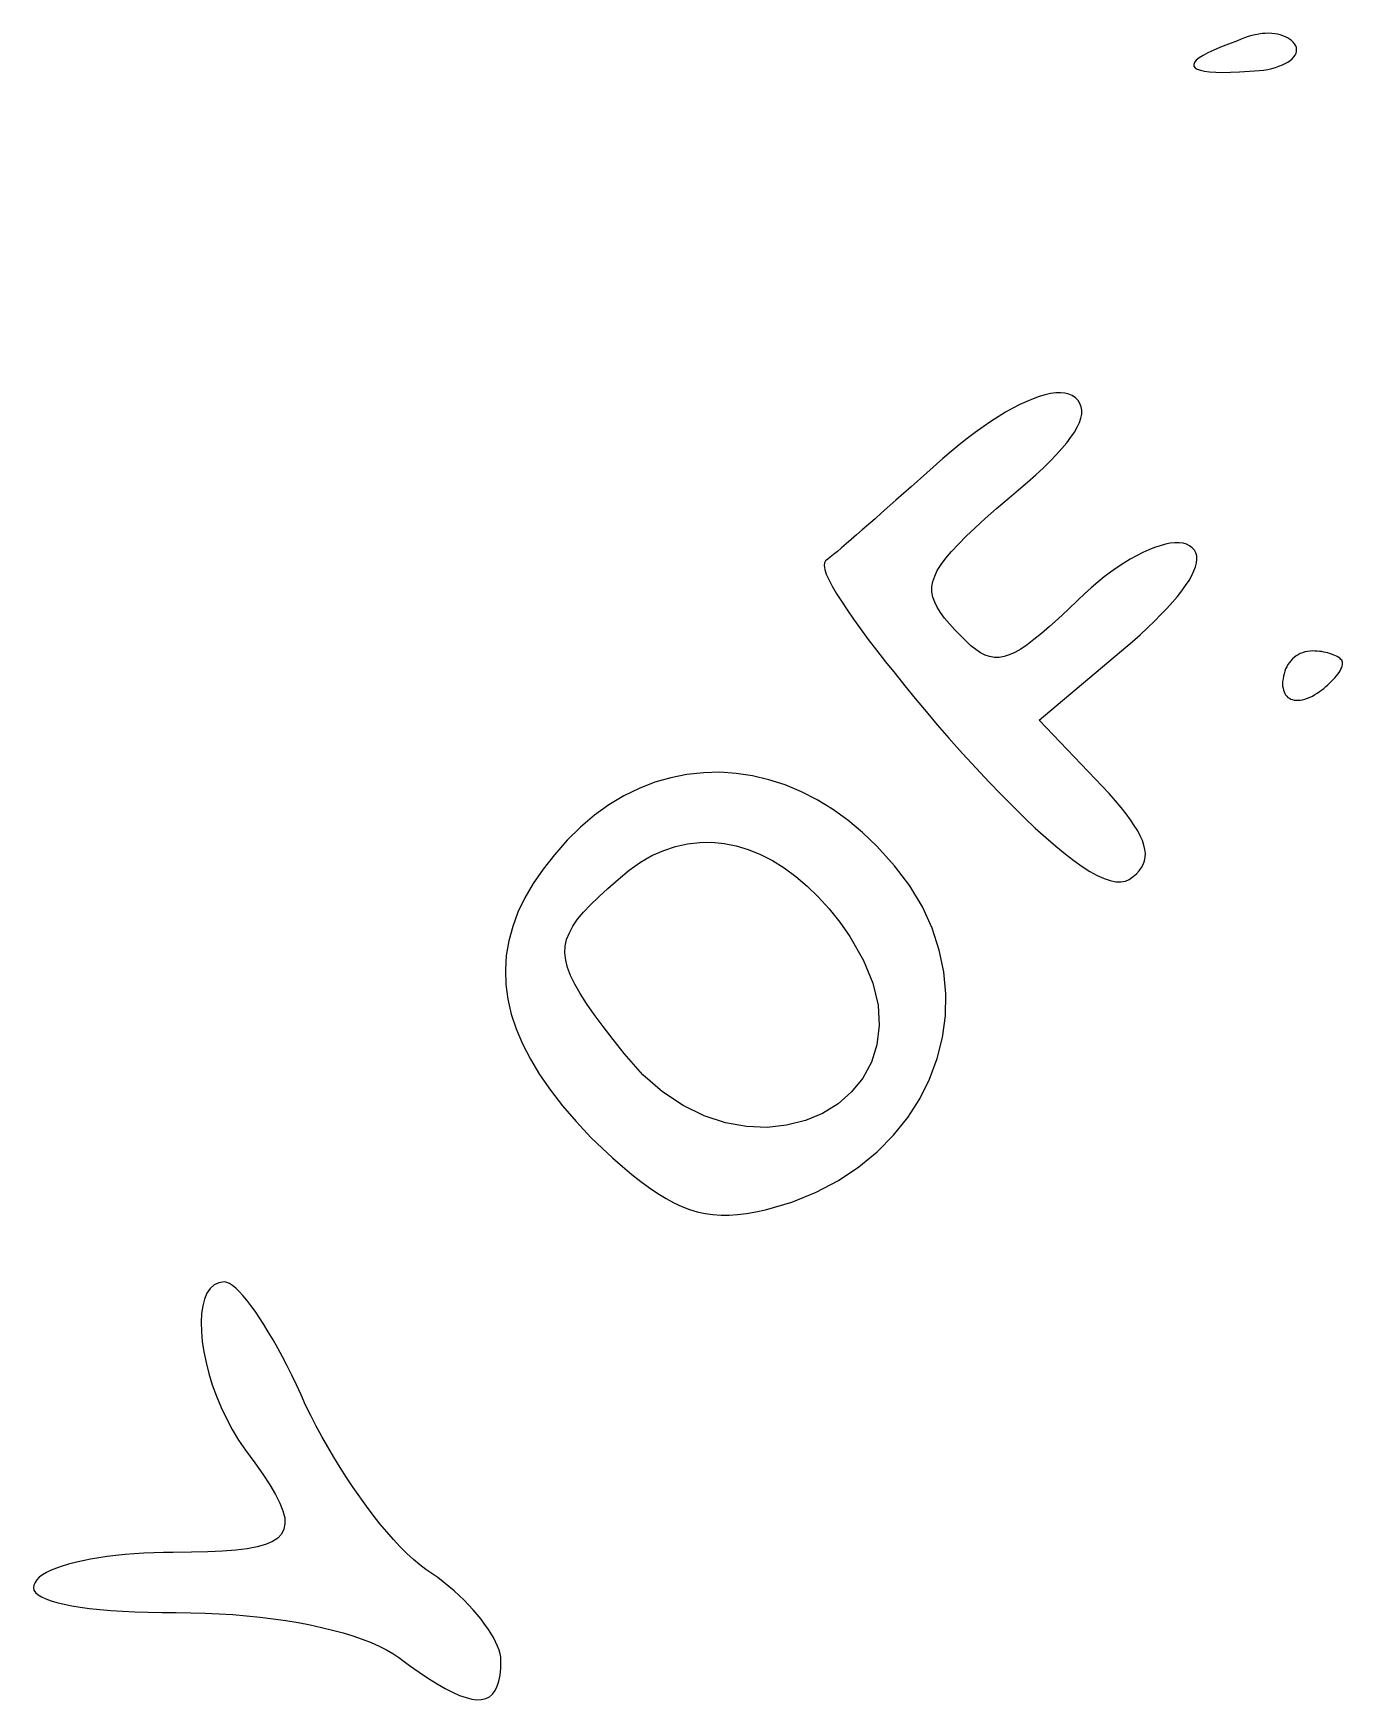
# Model space of a CAD drawing. Header units: metres. Extents: x -108.8 to -17.6, y -35.7 to 35.8.
# Drawn here: x -106.61 to -100.47, y 9.37 to 17.19 of the extents above; entities that cross this region are included whole.
import ezdxf

# ---------------------------------------------------------------- set-up
doc = ezdxf.new("R2010")
doc.units = ezdxf.units.M

msp = doc.modelspace()

# ---------------------------------------------------------------- linework, layer by layer
for p, q in [((-101.004, 17.14), (-101.041, 17.1258)), ((-100.962, 17.1545), (-101.004, 17.14)), ((-100.945, 17.1625), (-100.962, 17.1545)), ((-100.928, 17.1694), (-100.945, 17.1625)), ((-100.911, 17.1753), (-100.928, 17.1694)), ((-100.894, 17.1802), (-100.911, 17.1753)), ((-100.878, 17.1841), (-100.894, 17.1802)), ((-100.862, 17.1871), (-100.878, 17.1841)), ((-100.846, 17.1891), (-100.862, 17.1871)), ((-100.831, 17.1902), (-100.846, 17.1891)), ((-100.816, 17.1905), (-100.831, 17.1902)), ((-100.801, 17.1898), (-100.816, 17.1905)), ((-100.787, 17.1884), (-100.801, 17.1898)), ((-100.774, 17.186), (-100.787, 17.1884)), ((-100.761, 17.1829), (-100.774, 17.186)), ((-100.749, 17.179), (-100.761, 17.1829)), ((-100.737, 17.1744), (-100.749, 17.179)), ((-100.727, 17.169), (-100.737, 17.1744)), ((-100.717, 17.1629), (-100.727, 17.169)), ((-100.708, 17.1561), (-100.717, 17.1629)), ((-100.7, 17.1486), (-100.708, 17.1561)), ((-100.694, 17.1404), (-100.7, 17.1486)), ((-100.688, 17.1319), (-100.694, 17.1404)), ((-101.155, 17.0642), (-101.163, 17.0541)), ((-101.141, 17.0752), (-101.155, 17.0642)), ((-101.123, 17.0869), (-101.141, 17.0752)), ((-101.101, 17.0992), (-101.123, 17.0869)), ((-101.073, 17.1122), (-101.101, 17.0992)), ((-101.041, 17.1258), (-101.073, 17.1122)), ((-100.725, 17.0558), (-100.714, 17.0634)), ((-100.714, 17.0634), (-100.705, 17.0714)), ((-100.705, 17.0714), (-100.697, 17.0796)), ((-100.697, 17.0796), (-100.691, 17.0881)), ((-100.691, 17.0881), (-100.687, 17.0968)), ((-100.685, 17.1232), (-100.688, 17.1319)), ((-100.687, 17.0968), (-100.684, 17.1056)), ((-100.684, 17.1144), (-100.685, 17.1232)), ((-100.684, 17.1056), (-100.684, 17.1144)), ((-101.163, 17.0541), (-101.167, 17.0448)), ((-101.167, 17.0448), (-101.166, 17.0364)), ((-101.166, 17.0364), (-101.161, 17.0289)), ((-101.161, 17.0289), (-101.151, 17.0225)), ((-101.151, 17.0225), (-101.136, 17.0171)), ((-101.136, 17.0171), (-101.117, 17.0128)), ((-101.117, 17.0128), (-101.093, 17.0097)), ((-101.093, 17.0097), (-101.064, 17.0078)), ((-101.064, 17.0078), (-101.031, 17.0072)), ((-101.031, 17.0072), (-100.994, 17.0079)), ((-100.994, 17.0079), (-100.952, 17.0099)), ((-100.952, 17.0099), (-100.905, 17.0134)), ((-100.905, 17.0134), (-100.882, 17.0139)), ((-100.882, 17.0139), (-100.86, 17.0155)), ((-100.86, 17.0155), (-100.839, 17.0179)), ((-100.839, 17.0179), (-100.82, 17.0212)), ((-100.82, 17.0212), (-100.801, 17.0253)), ((-100.801, 17.0253), (-100.783, 17.0302)), ((-100.783, 17.0302), (-100.767, 17.0357)), ((-100.767, 17.0357), (-100.751, 17.0419)), ((-100.751, 17.0419), (-100.738, 17.0486)), ((-100.738, 17.0486), (-100.725, 17.0558)), ((-101.839, 15.4987), (-101.864, 15.493)), ((-101.814, 15.502), (-101.839, 15.4987)), ((-101.792, 15.5027), (-101.814, 15.502)), ((-101.772, 15.5009), (-101.792, 15.5027)), ((-101.754, 15.4965), (-101.772, 15.5009)), ((-101.738, 15.4894), (-101.754, 15.4965)), ((-102.016, 15.4302), (-102.05, 15.4112)), ((-101.983, 15.4471), (-102.016, 15.4302)), ((-101.951, 15.4619), (-101.983, 15.4471)), ((-101.921, 15.4745), (-101.951, 15.4619)), ((-101.892, 15.4849), (-101.921, 15.4745)), ((-101.864, 15.493), (-101.892, 15.4849)), ((-101.722, 15.4782), (-101.738, 15.4894)), ((-101.71, 15.4657), (-101.722, 15.4782)), ((-101.701, 15.4519), (-101.71, 15.4657)), ((-101.695, 15.4368), (-101.701, 15.4519)), ((-101.693, 15.4204), (-101.695, 15.4368)), ((-101.693, 15.4027), (-101.693, 15.4204)), ((-102.156, 15.3426), (-102.193, 15.316)), ((-102.12, 15.3673), (-102.156, 15.3426)), ((-102.085, 15.3902), (-102.12, 15.3673)), ((-102.05, 15.4112), (-102.085, 15.3902)), ((-101.727, 15.3183), (-101.714, 15.3415)), ((-101.714, 15.3415), (-101.704, 15.3632)), ((-101.704, 15.3632), (-101.697, 15.3836)), ((-101.697, 15.3836), (-101.693, 15.4027)), ((-102.231, 15.2878), (-102.268, 15.2578)), ((-102.193, 15.316), (-102.231, 15.2878)), ((-101.786, 15.2407), (-101.763, 15.2679)), ((-101.763, 15.2679), (-101.744, 15.2938)), ((-101.744, 15.2938), (-101.727, 15.3183)), ((-102.345, 15.1931), (-102.42, 15.1259)), ((-102.306, 15.2262), (-102.345, 15.1931)), ((-102.268, 15.2578), (-102.306, 15.2262)), ((-101.873, 15.1503), (-101.841, 15.1819)), ((-101.841, 15.1819), (-101.812, 15.212)), ((-101.812, 15.212), (-101.786, 15.2407)), ((-102.42, 15.1259), (-102.494, 15.0606)), ((-101.947, 15.0829), (-101.909, 15.1173)), ((-101.909, 15.1173), (-101.873, 15.1503)), ((-102.494, 15.0606), (-102.565, 14.9979)), ((-102.034, 15.0097), (-101.989, 15.047)), ((-101.989, 15.047), (-101.947, 15.0829)), ((-102.565, 14.9979), (-102.632, 14.9389)), ((-102.146, 14.9119), (-102.093, 14.9588)), ((-102.093, 14.9588), (-102.034, 15.0097)), ((-102.663, 14.911), (-102.723, 14.8592)), ((-102.632, 14.9389), (-102.663, 14.911)), ((-102.235, 14.8286), (-102.193, 14.8686)), ((-102.193, 14.8686), (-102.146, 14.9119)), ((-102.799, 14.793), (-102.821, 14.7744)), ((-102.775, 14.8134), (-102.799, 14.793)), ((-102.75, 14.8355), (-102.775, 14.8134)), ((-102.723, 14.8592), (-102.75, 14.8355)), ((-102.304, 14.7573), (-102.272, 14.7916)), ((-102.272, 14.7916), (-102.235, 14.8286)), ((-101.3, 14.7912), (-101.325, 14.7845)), ((-101.277, 14.7958), (-101.3, 14.7912)), ((-101.255, 14.7981), (-101.277, 14.7958)), ((-101.235, 14.7981), (-101.255, 14.7981)), ((-101.217, 14.7958), (-101.235, 14.7981)), ((-101.201, 14.7911), (-101.217, 14.7958)), ((-101.187, 14.7839), (-101.201, 14.7911)), ((-102.895, 14.7133), (-102.901, 14.7046)), ((-102.885, 14.7209), (-102.895, 14.7133)), ((-102.873, 14.731), (-102.885, 14.7209)), ((-102.858, 14.7433), (-102.873, 14.731)), ((-102.84, 14.7578), (-102.858, 14.7433)), ((-102.821, 14.7744), (-102.84, 14.7578)), ((-102.353, 14.6956), (-102.331, 14.7254)), ((-102.331, 14.7254), (-102.304, 14.7573)), ((-101.465, 14.7209), (-101.495, 14.7026)), ((-101.435, 14.7374), (-101.465, 14.7209)), ((-101.406, 14.7521), (-101.435, 14.7374)), ((-101.378, 14.7649), (-101.406, 14.7521)), ((-101.351, 14.7758), (-101.378, 14.7649)), ((-101.325, 14.7845), (-101.351, 14.7758)), ((-101.174, 14.7746), (-101.187, 14.7839)), ((-101.164, 14.7636), (-101.174, 14.7746)), ((-101.157, 14.7511), (-101.164, 14.7636)), ((-101.153, 14.7369), (-101.157, 14.7511)), ((-101.154, 14.7041), (-101.152, 14.7213)), ((-101.152, 14.7213), (-101.153, 14.7369)), ((-102.901, 14.7046), (-102.902, 14.6912)), ((-102.902, 14.6912), (-102.899, 14.6733)), ((-102.899, 14.6733), (-102.892, 14.6511)), ((-102.892, 14.6511), (-102.88, 14.6249)), ((-102.392, 14.6156), (-102.383, 14.641)), ((-102.383, 14.641), (-102.371, 14.6676)), ((-102.371, 14.6676), (-102.353, 14.6956)), ((-101.588, 14.6376), (-101.618, 14.6128)), ((-101.557, 14.6608), (-101.588, 14.6376)), ((-101.526, 14.6825), (-101.557, 14.6608)), ((-101.495, 14.7026), (-101.526, 14.6825)), ((-101.189, 14.6216), (-101.176, 14.6442)), ((-101.176, 14.6442), (-101.166, 14.6656)), ((-101.166, 14.6656), (-101.158, 14.6855)), ((-101.158, 14.6855), (-101.154, 14.7041)), ((-102.88, 14.6249), (-102.864, 14.5948)), ((-102.864, 14.5948), (-102.845, 14.5611)), ((-102.845, 14.5611), (-102.821, 14.5239)), ((-102.396, 14.5911), (-102.392, 14.6156)), ((-102.396, 14.5671), (-102.396, 14.5911)), ((-102.391, 14.5433), (-102.396, 14.5671)), ((-101.68, 14.5589), (-101.71, 14.5299)), ((-101.649, 14.5865), (-101.68, 14.5589)), ((-101.618, 14.6128), (-101.649, 14.5865)), ((-101.244, 14.5462), (-101.223, 14.5726)), ((-101.223, 14.5726), (-101.205, 14.5977)), ((-101.205, 14.5977), (-101.189, 14.6216)), ((-102.821, 14.5239), (-102.794, 14.4834)), ((-102.794, 14.4834), (-102.764, 14.4399)), ((-102.383, 14.5195), (-102.391, 14.5433)), ((-102.371, 14.4953), (-102.383, 14.5195)), ((-102.356, 14.4705), (-102.371, 14.4953)), ((-101.758, 14.4835), (-101.803, 14.4417)), ((-101.71, 14.5299), (-101.758, 14.4835)), ((-101.321, 14.4606), (-101.293, 14.4902)), ((-101.293, 14.4902), (-101.267, 14.5188)), ((-101.267, 14.5188), (-101.244, 14.5462)), ((-102.764, 14.4399), (-102.731, 14.3936)), ((-102.337, 14.4446), (-102.356, 14.4705)), ((-102.314, 14.4175), (-102.337, 14.4446)), ((-102.288, 14.3888), (-102.314, 14.4175)), ((-101.844, 14.4044), (-101.882, 14.3716)), ((-101.803, 14.4417), (-101.844, 14.4044)), ((-101.384, 14.3983), (-101.351, 14.4299)), ((-101.351, 14.4299), (-101.321, 14.4606)), ((-102.731, 14.3936), (-102.695, 14.3445)), ((-102.695, 14.3445), (-102.656, 14.293)), ((-102.261, 14.3607), (-102.288, 14.3888)), ((-102.236, 14.336), (-102.261, 14.3607)), ((-102.213, 14.3145), (-102.236, 14.336)), ((-101.917, 14.3431), (-101.949, 14.3189)), ((-101.882, 14.3716), (-101.917, 14.3431)), ((-101.893, 13.9654), (-101.456, 14.3323)), ((-101.456, 14.3323), (-101.419, 14.3658)), ((-101.419, 14.3658), (-101.384, 14.3983)), ((-102.656, 14.293), (-102.614, 14.2393)), ((-102.19, 14.2964), (-102.213, 14.3145)), ((-102.168, 14.2818), (-102.19, 14.2964)), ((-102.146, 14.2708), (-102.168, 14.2818)), ((-102.125, 14.2634), (-102.146, 14.2708)), ((-102.103, 14.2596), (-102.125, 14.2634)), ((-102.08, 14.2597), (-102.103, 14.2596)), ((-102.057, 14.2635), (-102.08, 14.2597)), ((-102.033, 14.2713), (-102.057, 14.2635)), ((-102.007, 14.2831), (-102.033, 14.2713)), ((-101.979, 14.299), (-102.007, 14.2831)), ((-101.949, 14.3189), (-101.979, 14.299)), ((-100.711, 14.2441), (-100.718, 14.2354)), ((-100.703, 14.2523), (-100.711, 14.2441)), ((-100.695, 14.2597), (-100.703, 14.2523)), ((-100.686, 14.2665), (-100.695, 14.2597)), ((-100.677, 14.2725), (-100.686, 14.2665)), ((-100.667, 14.2776), (-100.677, 14.2725)), ((-100.656, 14.282), (-100.667, 14.2776)), ((-100.645, 14.2854), (-100.656, 14.282)), ((-100.633, 14.2879), (-100.645, 14.2854)), ((-100.621, 14.2895), (-100.633, 14.2879)), ((-100.609, 14.29), (-100.621, 14.2895)), ((-100.598, 14.2898), (-100.609, 14.29)), ((-100.588, 14.2892), (-100.598, 14.2898)), ((-100.577, 14.2882), (-100.588, 14.2892)), ((-100.567, 14.2868), (-100.577, 14.2882)), ((-100.557, 14.2851), (-100.567, 14.2868)), ((-100.547, 14.2831), (-100.557, 14.2851)), ((-100.538, 14.2808), (-100.547, 14.2831)), ((-100.529, 14.2783), (-100.538, 14.2808)), ((-100.52, 14.2754), (-100.529, 14.2783)), ((-100.512, 14.2724), (-100.52, 14.2754)), ((-100.504, 14.2691), (-100.512, 14.2724)), ((-100.497, 14.2656), (-100.504, 14.2691)), ((-100.491, 14.262), (-100.497, 14.2656)), ((-100.485, 14.2582), (-100.491, 14.262)), ((-100.48, 14.2543), (-100.485, 14.2582)), ((-100.476, 14.2503), (-100.48, 14.2543)), ((-100.472, 14.2462), (-100.476, 14.2503)), ((-100.47, 14.242), (-100.472, 14.2462)), ((-102.614, 14.2393), (-102.569, 14.1835)), ((-102.569, 14.1835), (-102.523, 14.1259)), ((-100.746, 14.1717), (-100.748, 14.1597)), ((-100.743, 14.1834), (-100.746, 14.1717)), ((-100.74, 14.1947), (-100.743, 14.1834)), ((-100.736, 14.2056), (-100.74, 14.1947)), ((-100.73, 14.2161), (-100.736, 14.2056)), ((-100.725, 14.226), (-100.73, 14.2161)), ((-100.718, 14.2354), (-100.725, 14.226)), ((-100.512, 14.1559), (-100.504, 14.1644)), ((-100.504, 14.1644), (-100.497, 14.1728)), ((-100.497, 14.1728), (-100.491, 14.1812)), ((-100.491, 14.1812), (-100.485, 14.1893)), ((-100.485, 14.1893), (-100.48, 14.1974)), ((-100.48, 14.1974), (-100.476, 14.2052)), ((-100.476, 14.2052), (-100.472, 14.2128)), ((-100.472, 14.2128), (-100.47, 14.2201)), ((-100.468, 14.2378), (-100.47, 14.242)), ((-100.47, 14.2201), (-100.468, 14.227)), ((-100.468, 14.2336), (-100.468, 14.2378)), ((-100.468, 14.227), (-100.468, 14.2336)), ((-102.523, 14.1259), (-102.474, 14.0666)), ((-100.748, 14.1597), (-100.75, 14.1474)), ((-100.75, 14.1474), (-100.75, 14.1348)), ((-100.75, 14.1348), (-100.75, 14.1245)), ((-100.75, 14.1245), (-100.748, 14.1149)), ((-100.748, 14.1149), (-100.746, 14.106)), ((-100.746, 14.106), (-100.743, 14.0977)), ((-100.743, 14.0977), (-100.74, 14.0902)), ((-100.74, 14.0902), (-100.736, 14.0835)), ((-100.598, 14.0849), (-100.588, 14.0918)), ((-100.588, 14.0918), (-100.577, 14.0991)), ((-100.577, 14.0991), (-100.567, 14.1067)), ((-100.567, 14.1067), (-100.557, 14.1145)), ((-100.557, 14.1145), (-100.547, 14.1225)), ((-100.547, 14.1225), (-100.538, 14.1307)), ((-100.538, 14.1307), (-100.529, 14.1391)), ((-100.529, 14.1391), (-100.52, 14.1475)), ((-100.52, 14.1475), (-100.512, 14.1559)), ((-102.474, 14.0666), (-102.423, 14.0058)), ((-100.736, 14.0835), (-100.73, 14.0775)), ((-100.73, 14.0775), (-100.725, 14.0722)), ((-100.725, 14.0722), (-100.718, 14.0678)), ((-100.718, 14.0678), (-100.711, 14.0642)), ((-100.711, 14.0642), (-100.703, 14.0615)), ((-100.703, 14.0615), (-100.695, 14.0596)), ((-100.695, 14.0596), (-100.686, 14.0586)), ((-100.686, 14.0586), (-100.677, 14.0585)), ((-100.677, 14.0585), (-100.667, 14.0594)), ((-100.667, 14.0594), (-100.656, 14.0612)), ((-100.656, 14.0612), (-100.645, 14.0639)), ((-100.645, 14.0639), (-100.633, 14.0677)), ((-100.633, 14.0677), (-100.621, 14.0725)), ((-100.621, 14.0725), (-100.609, 14.0783)), ((-100.609, 14.0783), (-100.598, 14.0849)), ((-102.423, 14.0058), (-102.371, 13.9438)), ((-102.371, 13.9438), (-102.316, 13.8808)), ((-101.597, 13.655), (-101.893, 13.9654)), ((-102.316, 13.8808), (-102.252, 13.8086)), ((-102.252, 13.8086), (-102.189, 13.7403)), ((-103.622, 13.695), (-103.697, 13.6732)), ((-103.546, 13.7101), (-103.622, 13.695)), ((-103.469, 13.7185), (-103.546, 13.7101)), ((-103.392, 13.7203), (-103.469, 13.7185)), ((-103.315, 13.7153), (-103.392, 13.7203)), ((-103.238, 13.7038), (-103.315, 13.7153)), ((-103.161, 13.6855), (-103.238, 13.7038)), ((-102.189, 13.7403), (-102.129, 13.6759)), ((-103.77, 13.6446), (-103.842, 13.6094)), ((-103.697, 13.6732), (-103.77, 13.6446)), ((-103.085, 13.6607), (-103.161, 13.6855)), ((-103.009, 13.6292), (-103.085, 13.6607)), ((-102.935, 13.5911), (-103.009, 13.6292)), ((-102.129, 13.6759), (-102.071, 13.6154)), ((-101.564, 13.6199), (-101.597, 13.655)), ((-101.535, 13.5867), (-101.564, 13.6199)), ((-103.912, 13.5674), (-103.98, 13.5187)), ((-103.842, 13.6094), (-103.912, 13.5674)), ((-102.862, 13.5464), (-102.935, 13.5911)), ((-102.791, 13.4951), (-102.862, 13.5464)), ((-102.071, 13.6154), (-102.015, 13.5589)), ((-102.015, 13.5589), (-101.962, 13.5064)), ((-101.508, 13.5553), (-101.535, 13.5867)), ((-101.485, 13.5255), (-101.508, 13.5553)), ((-104.046, 13.4632), (-104.108, 13.401)), ((-103.98, 13.5187), (-104.046, 13.4632)), ((-102.722, 13.4372), (-102.791, 13.4951)), ((-101.962, 13.5064), (-101.911, 13.4579)), ((-101.464, 13.4973), (-101.485, 13.5255)), ((-101.446, 13.4707), (-101.464, 13.4973)), ((-101.43, 13.4455), (-101.446, 13.4707)), ((-104.108, 13.401), (-104.168, 13.3334)), ((-103.6, 13.3721), (-103.543, 13.3846)), ((-103.543, 13.3846), (-103.486, 13.391)), ((-103.486, 13.391), (-103.429, 13.3914)), ((-103.429, 13.3914), (-103.372, 13.3859)), ((-103.372, 13.3859), (-103.315, 13.3745)), ((-102.655, 13.3728), (-102.722, 13.4372)), ((-101.911, 13.4579), (-101.862, 13.4136)), ((-101.862, 13.4136), (-101.815, 13.3735)), ((-101.418, 13.4218), (-101.43, 13.4455)), ((-101.408, 13.3993), (-101.418, 13.4218)), ((-101.401, 13.3781), (-101.408, 13.3993)), ((-104.168, 13.3334), (-104.221, 13.2659)), ((-103.764, 13.298), (-103.71, 13.3289)), ((-103.71, 13.3289), (-103.655, 13.3536)), ((-103.655, 13.3536), (-103.6, 13.3721)), ((-103.315, 13.3745), (-103.258, 13.3573)), ((-103.258, 13.3573), (-103.201, 13.3344)), ((-103.201, 13.3344), (-103.145, 13.3057)), ((-103.145, 13.3057), (-103.09, 13.2714)), ((-102.571, 13.2817), (-102.655, 13.3728)), ((-101.815, 13.3735), (-101.771, 13.3375)), ((-101.771, 13.3375), (-101.73, 13.3058)), ((-101.73, 13.3058), (-101.69, 13.2783)), ((-101.404, 13.2879), (-101.398, 13.304)), ((-101.396, 13.358), (-101.401, 13.3781)), ((-101.398, 13.304), (-101.395, 13.321)), ((-101.394, 13.339), (-101.396, 13.358)), ((-101.395, 13.321), (-101.394, 13.339)), ((-104.221, 13.2659), (-104.268, 13.1985)), ((-103.869, 13.2175), (-103.817, 13.261)), ((-103.817, 13.261), (-103.764, 13.298)), ((-103.09, 13.2714), (-103.035, 13.2314)), ((-103.035, 13.2314), (-102.982, 13.1859)), ((-102.499, 13.1867), (-102.571, 13.2817)), ((-101.69, 13.2783), (-101.654, 13.2551)), ((-101.654, 13.2551), (-101.62, 13.2363)), ((-101.62, 13.2363), (-101.588, 13.222)), ((-101.47, 13.2175), (-101.452, 13.2305)), ((-101.452, 13.2305), (-101.436, 13.2439)), ((-101.436, 13.2439), (-101.423, 13.2579)), ((-101.423, 13.2579), (-101.412, 13.2725)), ((-101.412, 13.2725), (-101.404, 13.2879)), ((-104.268, 13.1985), (-104.307, 13.1311)), ((-103.96, 13.1352), (-103.917, 13.1748)), ((-103.917, 13.1748), (-103.869, 13.2175)), ((-102.982, 13.1859), (-102.93, 13.1349)), ((-102.441, 13.0885), (-102.499, 13.1867)), ((-101.588, 13.222), (-101.559, 13.212)), ((-101.559, 13.212), (-101.533, 13.2066)), ((-101.533, 13.2066), (-101.509, 13.2056)), ((-101.509, 13.2056), (-101.488, 13.2093)), ((-101.488, 13.2093), (-101.47, 13.2175)), ((-104.307, 13.1311), (-104.339, 13.0636)), ((-104.031, 13.0633), (-103.998, 13.0982)), ((-103.998, 13.0982), (-103.96, 13.1352)), ((-102.93, 13.1349), (-102.879, 13.0785)), ((-102.879, 13.0785), (-102.829, 13.0166)), ((-102.395, 12.9879), (-102.441, 13.0885)), ((-104.364, 12.9961), (-104.382, 12.9284)), ((-104.339, 13.0636), (-104.364, 12.9961)), ((-104.098, 12.9667), (-104.081, 12.9981)), ((-104.081, 12.9981), (-104.059, 13.0301)), ((-104.059, 13.0301), (-104.031, 13.0633)), ((-102.829, 13.0166), (-102.782, 12.9494)), ((-104.382, 12.9284), (-104.394, 12.8605)), ((-104.117, 12.9041), (-104.111, 12.9355)), ((-104.111, 12.9355), (-104.098, 12.9667)), ((-102.782, 12.9494), (-102.717, 12.8372)), ((-102.362, 12.8857), (-102.395, 12.9879)), ((-104.394, 12.8605), (-104.398, 12.7923)), ((-104.119, 12.8718), (-104.117, 12.9041)), ((-104.115, 12.8383), (-104.119, 12.8718)), ((-104.106, 12.803), (-104.115, 12.8383)), ((-102.717, 12.8372), (-102.673, 12.7294)), ((-102.34, 12.7826), (-102.362, 12.8857)), ((-104.398, 12.7923), (-104.396, 12.7237)), ((-104.092, 12.7655), (-104.106, 12.803)), ((-104.072, 12.7252), (-104.092, 12.7655)), ((-102.331, 12.6793), (-102.34, 12.7826)), ((-104.396, 12.7237), (-104.387, 12.6546)), ((-104.047, 12.6818), (-104.072, 12.7252)), ((-104.017, 12.6346), (-104.047, 12.6818)), ((-102.673, 12.7294), (-102.649, 12.627)), ((-102.333, 12.5767), (-102.331, 12.6793)), ((-104.387, 12.6546), (-104.371, 12.5851)), ((-103.981, 12.5832), (-104.017, 12.6346)), ((-102.649, 12.627), (-102.643, 12.5305)), ((-104.371, 12.5851), (-104.348, 12.5151)), ((-103.939, 12.5272), (-103.981, 12.5832)), ((-103.893, 12.466), (-103.939, 12.5272)), ((-102.643, 12.5305), (-102.654, 12.4408)), ((-102.346, 12.4754), (-102.333, 12.5767)), ((-104.348, 12.5151), (-104.318, 12.4444)), ((-104.318, 12.4444), (-104.281, 12.3731)), ((-103.84, 12.3991), (-103.893, 12.466)), ((-102.371, 12.3762), (-102.346, 12.4754)), ((-104.281, 12.3731), (-104.238, 12.301)), ((-103.753, 12.3002), (-103.84, 12.3991)), ((-102.654, 12.4408), (-102.68, 12.3585)), ((-102.407, 12.2798), (-102.371, 12.3762)), ((-104.238, 12.301), (-104.187, 12.2281)), ((-103.66, 12.2191), (-103.753, 12.3002)), ((-102.68, 12.3585), (-102.72, 12.2844)), ((-104.187, 12.2281), (-104.13, 12.1544)), ((-103.563, 12.1548), (-103.66, 12.2191)), ((-102.773, 12.2193), (-102.836, 12.1638)), ((-102.72, 12.2844), (-102.773, 12.2193)), ((-102.453, 12.1871), (-102.407, 12.2798)), ((-104.13, 12.1544), (-104.066, 12.0797)), ((-103.465, 12.1068), (-103.563, 12.1548)), ((-102.836, 12.1638), (-102.909, 12.1187)), ((-102.509, 12.0987), (-102.453, 12.1871)), ((-104.066, 12.0797), (-103.996, 12.004)), ((-103.365, 12.0743), (-103.465, 12.1068)), ((-103.267, 12.0566), (-103.365, 12.0743)), ((-103.17, 12.0529), (-103.267, 12.0566)), ((-103.078, 12.0625), (-103.17, 12.0529)), ((-102.99, 12.0846), (-103.078, 12.0625)), ((-102.909, 12.1187), (-102.99, 12.0846)), ((-102.576, 12.0155), (-102.509, 12.0987)), ((-103.996, 12.004), (-103.944, 11.9552)), ((-102.653, 11.9381), (-102.576, 12.0155)), ((-103.944, 11.9552), (-103.895, 11.9103)), ((-103.895, 11.9103), (-103.849, 11.8693)), ((-102.739, 11.8673), (-102.653, 11.9381)), ((-103.849, 11.8693), (-103.805, 11.8319)), ((-103.805, 11.8319), (-103.762, 11.7983)), ((-102.835, 11.8039), (-102.739, 11.8673)), ((-103.762, 11.7983), (-103.722, 11.7682)), ((-103.722, 11.7682), (-103.683, 11.7415)), ((-103.683, 11.7415), (-103.644, 11.7182)), ((-103.054, 11.7021), (-102.94, 11.7486)), ((-102.94, 11.7486), (-102.835, 11.8039)), ((-103.644, 11.7182), (-103.607, 11.6981)), ((-103.607, 11.6981), (-103.57, 11.6812)), ((-103.57, 11.6812), (-103.534, 11.6674)), ((-103.534, 11.6674), (-103.498, 11.6565)), ((-103.223, 11.6558), (-103.177, 11.6653)), ((-103.177, 11.6653), (-103.054, 11.7021)), ((-103.498, 11.6565), (-103.461, 11.6485)), ((-103.461, 11.6485), (-103.424, 11.6434)), ((-103.424, 11.6434), (-103.386, 11.6409)), ((-103.386, 11.6409), (-103.348, 11.6409)), ((-103.348, 11.6409), (-103.308, 11.6435)), ((-103.308, 11.6435), (-103.266, 11.6485)), ((-103.266, 11.6485), (-103.223, 11.6558)), ((-105.799, 11.2743), (-105.811, 11.2468)), ((-105.784, 11.2965), (-105.799, 11.2743)), ((-105.765, 11.3129), (-105.784, 11.2965)), ((-105.743, 11.3231), (-105.765, 11.3129)), ((-105.717, 11.3267), (-105.743, 11.3231)), ((-105.706, 11.3248), (-105.717, 11.3267)), ((-105.693, 11.3192), (-105.706, 11.3248)), ((-105.679, 11.3101), (-105.693, 11.3192)), ((-105.664, 11.2976), (-105.679, 11.3101)), ((-105.648, 11.2819), (-105.664, 11.2976)), ((-105.63, 11.263), (-105.648, 11.2819)), ((-105.819, 11.2146), (-105.825, 11.1782)), ((-105.811, 11.2468), (-105.819, 11.2146)), ((-105.612, 11.2412), (-105.63, 11.263)), ((-105.593, 11.2165), (-105.612, 11.2412)), ((-105.573, 11.1891), (-105.593, 11.2165)), ((-105.825, 11.1782), (-105.827, 11.1379)), ((-105.827, 11.1379), (-105.825, 11.0943)), ((-105.553, 11.1591), (-105.573, 11.1891)), ((-105.532, 11.1267), (-105.553, 11.1591)), ((-105.511, 11.092), (-105.532, 11.1267)), ((-105.825, 11.0943), (-105.821, 11.048)), ((-105.821, 11.048), (-105.814, 10.9993)), ((-105.489, 11.0551), (-105.511, 11.092)), ((-105.467, 11.0162), (-105.489, 11.0551)), ((-105.814, 10.9993), (-105.803, 10.9487)), ((-105.445, 10.9754), (-105.467, 11.0162)), ((-105.423, 10.9329), (-105.445, 10.9754)), ((-105.803, 10.9487), (-105.79, 10.8968)), ((-105.79, 10.8968), (-105.774, 10.844)), ((-105.401, 10.8888), (-105.423, 10.9329)), ((-105.379, 10.8432), (-105.401, 10.8888)), ((-105.774, 10.844), (-105.755, 10.7909)), ((-105.357, 10.7962), (-105.379, 10.8432)), ((-105.755, 10.7909), (-105.733, 10.7378)), ((-105.733, 10.7378), (-105.708, 10.6854)), ((-105.336, 10.7481), (-105.357, 10.7962)), ((-105.312, 10.6992), (-105.336, 10.7481)), ((-105.708, 10.6854), (-105.681, 10.634)), ((-105.287, 10.6502), (-105.312, 10.6992)), ((-105.26, 10.601), (-105.287, 10.6502)), ((-105.681, 10.634), (-105.651, 10.5842)), ((-105.651, 10.5842), (-105.618, 10.5364)), ((-105.232, 10.5521), (-105.26, 10.601)), ((-105.618, 10.5364), (-105.575, 10.4776)), ((-105.204, 10.5036), (-105.232, 10.5521)), ((-105.174, 10.4556), (-105.204, 10.5036)), ((-105.575, 10.4776), (-105.536, 10.4236)), ((-105.536, 10.4236), (-105.504, 10.3742)), ((-105.144, 10.4084), (-105.174, 10.4556)), ((-105.113, 10.3622), (-105.144, 10.4084)), ((-105.504, 10.3742), (-105.477, 10.3294)), ((-105.477, 10.3294), (-105.457, 10.2888)), ((-105.082, 10.3172), (-105.113, 10.3622)), ((-105.457, 10.2888), (-105.443, 10.2523)), ((-105.443, 10.2523), (-105.434, 10.2197)), ((-105.05, 10.2736), (-105.082, 10.3172)), ((-105.019, 10.2316), (-105.05, 10.2736)), ((-105.433, 10.1908), (-105.438, 10.1653)), ((-105.434, 10.2197), (-105.433, 10.1908)), ((-104.987, 10.1913), (-105.019, 10.2316)), ((-104.955, 10.1531), (-104.987, 10.1913)), ((-105.492, 10.1077), (-105.524, 10.0941)), ((-105.467, 10.1239), (-105.492, 10.1077)), ((-105.449, 10.1431), (-105.467, 10.1239)), ((-105.438, 10.1653), (-105.449, 10.1431)), ((-104.923, 10.117), (-104.955, 10.1531)), ((-104.892, 10.0833), (-104.923, 10.117)), ((-106.382, 10.0179), (-106.417, 10.0101)), ((-106.346, 10.0249), (-106.382, 10.0179)), ((-106.307, 10.0314), (-106.346, 10.0249)), ((-106.267, 10.0371), (-106.307, 10.0314)), ((-106.226, 10.0422), (-106.267, 10.0371)), ((-106.183, 10.0465), (-106.226, 10.0422)), ((-106.14, 10.0501), (-106.183, 10.0465)), ((-106.095, 10.0529), (-106.14, 10.0501)), ((-106.049, 10.055), (-106.095, 10.0529)), ((-106.003, 10.0562), (-106.049, 10.055)), ((-105.957, 10.0567), (-106.003, 10.0562)), ((-105.872, 10.0572), (-105.957, 10.0567)), ((-105.795, 10.059), (-105.872, 10.0572)), ((-105.726, 10.0623), (-105.795, 10.059)), ((-105.664, 10.0673), (-105.726, 10.0623)), ((-105.61, 10.0741), (-105.664, 10.0673)), ((-105.564, 10.0829), (-105.61, 10.0741)), ((-105.524, 10.0941), (-105.564, 10.0829)), ((-104.861, 10.0522), (-104.892, 10.0833)), ((-104.83, 10.024), (-104.861, 10.0522)), ((-104.8, 9.99867), (-104.83, 10.024)), ((-106.586, 9.94006), (-106.598, 9.92804)), ((-106.571, 9.95164), (-106.586, 9.94006)), ((-106.552, 9.96274), (-106.571, 9.95164)), ((-106.53, 9.97331), (-106.552, 9.96274)), ((-106.506, 9.98337), (-106.53, 9.97331)), ((-106.479, 9.99286), (-106.506, 9.98337)), ((-106.449, 10.0018), (-106.479, 9.99286)), ((-106.417, 10.0101), (-106.449, 10.0018)), ((-104.771, 9.97658), (-104.8, 9.99867)), ((-104.743, 9.95789), (-104.771, 9.97658)), ((-104.716, 9.93842), (-104.743, 9.95789)), ((-104.69, 9.91823), (-104.716, 9.93842)), ((-106.612, 9.90306), (-106.614, 9.89102)), ((-106.614, 9.89102), (-106.611, 9.87946)), ((-106.606, 9.91554), (-106.612, 9.90306)), ((-106.611, 9.87946), (-106.604, 9.86836)), ((-106.598, 9.92804), (-106.606, 9.91554)), ((-106.604, 9.86836), (-106.592, 9.85779)), ((-104.664, 9.8974), (-104.69, 9.91823)), ((-104.639, 9.87604), (-104.664, 9.8974)), ((-104.615, 9.85425), (-104.639, 9.87604)), ((-106.592, 9.85779), (-106.576, 9.84773)), ((-106.576, 9.84773), (-106.556, 9.83823)), ((-106.556, 9.83823), (-106.531, 9.8293)), ((-106.531, 9.8293), (-106.503, 9.82097)), ((-106.503, 9.82097), (-106.47, 9.81323)), ((-106.47, 9.81323), (-106.434, 9.80615)), ((-106.434, 9.80615), (-106.394, 9.79973)), ((-106.394, 9.79973), (-106.35, 9.79398)), ((-106.35, 9.79398), (-106.302, 9.78891)), ((-106.302, 9.78891), (-106.251, 9.78458)), ((-106.251, 9.78458), (-106.196, 9.78098)), ((-104.592, 9.83215), (-104.615, 9.85425)), ((-104.571, 9.80984), (-104.592, 9.83215)), ((-104.55, 9.78741), (-104.571, 9.80984)), ((-104.531, 9.765), (-104.55, 9.78741)), ((-106.196, 9.78098), (-106.138, 9.77815)), ((-106.138, 9.77815), (-106.076, 9.77609)), ((-106.076, 9.77609), (-106.011, 9.77486)), ((-106.011, 9.77486), (-105.943, 9.77443)), ((-105.943, 9.77443), (-105.875, 9.7738)), ((-105.875, 9.7738), (-105.808, 9.77194)), ((-105.808, 9.77194), (-105.742, 9.76886)), ((-105.742, 9.76886), (-105.677, 9.76462)), ((-105.677, 9.76462), (-105.613, 9.75922)), ((-105.613, 9.75922), (-105.55, 9.75272)), ((-105.55, 9.75272), (-105.489, 9.74513)), ((-105.489, 9.74513), (-105.429, 9.73651)), ((-105.429, 9.73651), (-105.371, 9.72685)), ((-105.371, 9.72685), (-105.315, 9.71623)), ((-105.315, 9.71623), (-105.261, 9.70465)), ((-105.261, 9.70465), (-105.209, 9.69214)), ((-104.512, 9.74269), (-104.531, 9.765)), ((-104.496, 9.72058), (-104.512, 9.74269)), ((-104.48, 9.69879), (-104.496, 9.72058)), ((-105.209, 9.69214), (-105.16, 9.67874)), ((-105.16, 9.67874), (-105.114, 9.66449)), ((-105.114, 9.66449), (-105.07, 9.64941)), ((-105.07, 9.64941), (-105.029, 9.63354)), ((-105.029, 9.63354), (-104.991, 9.61691)), ((-104.467, 9.67744), (-104.48, 9.69879)), ((-104.454, 9.65662), (-104.467, 9.67744)), ((-104.444, 9.63641), (-104.454, 9.65662)), ((-104.435, 9.61696), (-104.444, 9.63641)), ((-104.991, 9.61691), (-104.957, 9.59955)), ((-104.957, 9.59955), (-104.926, 9.5815)), ((-104.926, 9.5815), (-104.899, 9.56277)), ((-104.899, 9.56277), (-104.849, 9.52647)), ((-104.428, 9.59834), (-104.435, 9.61696)), ((-104.423, 9.58069), (-104.428, 9.59834)), ((-104.42, 9.56409), (-104.423, 9.58069)), ((-104.419, 9.54866), (-104.42, 9.56409)), ((-104.42, 9.51257), (-104.419, 9.54866)), ((-104.849, 9.52647), (-104.803, 9.49379)), ((-104.803, 9.49379), (-104.759, 9.46475)), ((-104.429, 9.45236), (-104.423, 9.48047)), ((-104.423, 9.48047), (-104.42, 9.51257)), ((-104.759, 9.46475), (-104.719, 9.43938)), ((-104.719, 9.43938), (-104.681, 9.41769)), ((-104.681, 9.41769), (-104.646, 9.3997)), ((-104.646, 9.3997), (-104.613, 9.38544)), ((-104.473, 9.37927), (-104.458, 9.39169)), ((-104.458, 9.39169), (-104.446, 9.40799)), ((-104.446, 9.40799), (-104.436, 9.42821)), ((-104.436, 9.42821), (-104.429, 9.45236)), ((-104.613, 9.38544), (-104.583, 9.37492)), ((-104.583, 9.37492), (-104.556, 9.36816)), ((-104.556, 9.36816), (-104.532, 9.36522)), ((-104.532, 9.36522), (-104.51, 9.36606)), ((-104.51, 9.36606), (-104.49, 9.37074)), ((-104.49, 9.37074), (-104.473, 9.37927))]:
    msp.add_line(p, q)

doc.saveas('drawing.dxf')
